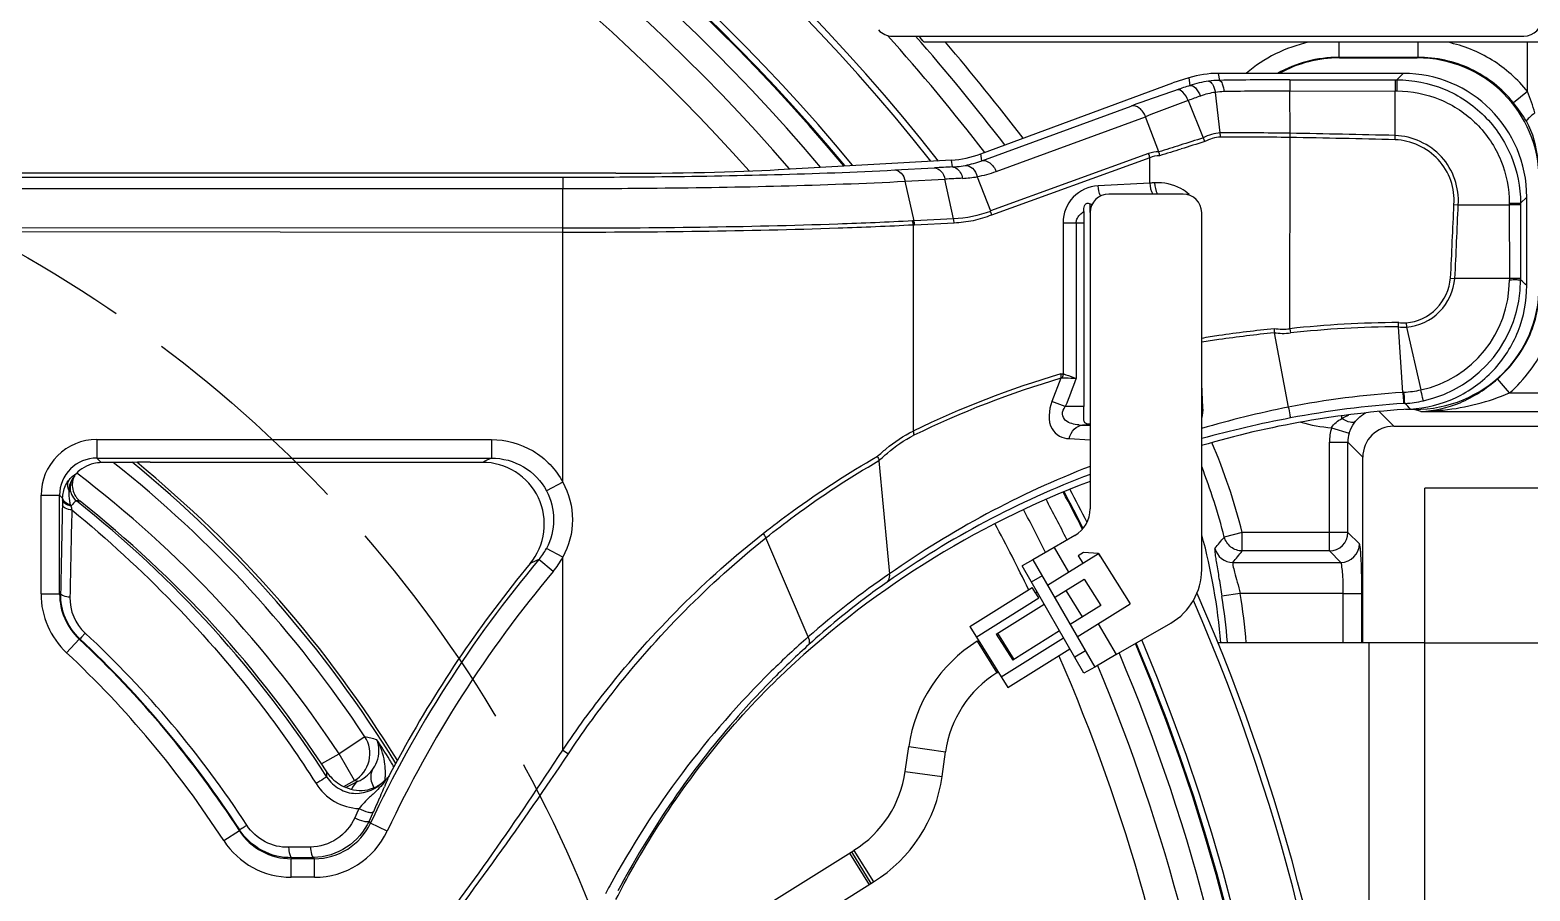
# Model space of a CAD drawing. Header units: millimetres. Extents: x 3615 to 23385, y 1892 to 17185.
# Drawn here: x 7489.5 to 7731.7, y 14794.2 to 14933.3 of the extents above; entities that cross this region are included whole.
import ezdxf

# ---------------------------------------------------------------- set-up
doc = ezdxf.new("R2010")
doc.units = ezdxf.units.MM
doc.header["$MEASUREMENT"] = 0
doc.linetypes.add('ACAD_ISO02W100', pattern=[15, 12, -3])
doc.layers.add('DASH_25', color=1, linetype='ACAD_ISO02W100')
doc.layers.add('Machinery', color=94, linetype='Continuous')

# ---------------------------------------------------------------- blocks, each defined once
blk = doc.blocks.new('KONE-MAC-NMX11_51013591-SIDE')
at = {"layer": 'DASH_25', "ltscale": 3}
blk.add_circle((0, 0), 210, dxfattribs=at)
at = {"layer": 'Machinery'}
for p, q in [((244.07, 218), (346, 218)), ((352, 217), (249.2, 217)), ((316.13, 217), (316.13, 214.56)), ((328.87, 217), (328.87, 214.56)), ((346.61, 209.03), (346.61, 217)), ((328.87, 214.56), (316.14, 214.56)), ((316.14, 214.56), (316.23, 214.47)), ((316.23, 214.47), (328.77, 214.47)), ((328.87, 214.56), (328.77, 214.47)), ((291.92, 211.25), (289.35, 210.45)), ((291.92, 211.25), (292.11, 210.03)), ((326.51, 211.98), (296.67, 211.98)), ((296.67, 211.98), (296.85, 210.85)), ((308.23, 210.95), (325.23, 210.95)), ((325.23, 210.95), (325.48, 210.95)), ((326.51, 211.98), (325.48, 210.95)), ((258.33, 198.97), (289.35, 210.45)), ((297, 202.36), (296.23, 208.92)), ((308.25, 209.13), (325.25, 209.14)), ((308.26, 202.31), (308.25, 209.13)), ((325.25, 209.14), (325.51, 209.14)), ((325.25, 201.95), (325.25, 209.14)), ((346.61, 209.03), (344.33, 207.22)), ((258.5, 197.86), (282.62, 206.71)), ((291.81, 207.59), (294.26, 201.55)), ((260.82, 196.13), (284.94, 204.98)), ((287.09, 199.32), (284.94, 204.98)), ((308.25, 170.75), (308.26, 201.63)), ((325.23, 201.27), (325.25, 201.95)), ((258.5, 197.86), (258.33, 198.97)), ((285.44, 199.02), (259.9, 189.8)), ((253.61, 197.99), (225.66, 196.43)), ((244.45, 196.38), (250.87, 196.72)), ((253.78, 196.87), (253.61, 197.99)), ((285.63, 198.36), (260.09, 189.1)), ((285.63, 194.27), (285.63, 198.36)), ((199.45, 195.84), (74.89, 195.84)), ((75.51, 195.21), (190.86, 195.22)), ((190.86, 195.22), (190.86, 193.38)), ((246.15, 194.56), (252.56, 194.89)), ((247.58, 188.16), (246.15, 194.56)), ((253.95, 188.48), (252.56, 194.89)), ((257.76, 195.3), (259.9, 189.8)), ((285.63, 194.27), (277.31, 193.83)), ((75.49, 193.36), (190.86, 193.38)), ((190.86, 186.3), (190.86, 193.38)), ((291, 192.5), (279, 192.5)), ((346.48, 192.01), (345.47, 191)), ((346.48, 177.7), (346.48, 192.01)), ((275, 189.68), (275, 190.15)), ((275, 189.68), (275, 158.16)), ((276, 189.5), (276, 190.93)), ((276, 189.5), (276, 141.67)), ((294, 131.85), (294, 189.5)), ((334.72, 190.8), (335.41, 190.75)), ((335.41, 190.75), (343.66, 190.75)), ((343.66, 190.97), (343.66, 190.75)), ((343.66, 190.75), (343.67, 178.88)), ((345.47, 191), (345.47, 190.78)), ((345.47, 190.78), (345.48, 178.9)), ((190.86, 186.96), (75.58, 187.05)), ((247.43, 187.48), (247.43, 154.2)), ((253.95, 188.48), (247.58, 188.16)), ((254.03, 187.81), (247.66, 187.49)), ((271.62, 187.84), (273.74, 187.84)), ((271.62, 187.84), (271.62, 163.46)), ((273.74, 187.84), (275, 187.84)), ((273.74, 187.84), (273.74, 162.74)), ((190.86, 186.3), (75.58, 186.4)), ((190.86, 145.96), (190.86, 186.3)), ((334.18, 178.91), (334.87, 178.88)), ((343.67, 178.88), (334.87, 178.88)), ((343.67, 178.88), (343.67, 178.59)), ((345.48, 178.9), (345.48, 178.64)), ((305.69, 170.1), (307.98, 158.09)), ((308.25, 170.75), (308.33, 170.06)), ((326.46, 160.47), (325.76, 171.04)), ((327.01, 171.71), (327.06, 171.01)), ((327.06, 171.01), (329.38, 160.86)), ((271.27, 162.75), (269.83, 158.98)), ((343.7, 160.39), (341.75, 162.63)), ((294.21, 158.04), (294, 161.81)), ((326.65, 160.48), (326.46, 160.47)), ((343.7, 160.39), (355.18, 160.39)), ((271.99, 158.16), (269.83, 158.98)), ((275, 158.16), (271.99, 158.16)), ((275, 155.92), (275, 158.16)), ((326.81, 158.68), (326.63, 158.67)), ((328.35, 157.7), (326.91, 157.7)), ((329.38, 157.39), (328.35, 157.7)), ((329.38, 157.39), (356.21, 157.39)), ((276, 155.16), (274.76, 155.16)), ((274.76, 155.16), (274.95, 155.15)), ((274.95, 155.15), (276, 155.09)), ((316.63, 156.25), (316.63, 156.67)), ((322.64, 157.35), (324.99, 155)), ((324.99, 155), (357, 155)), ((115.64, 152.85), (115.64, 149.85)), ((115.64, 152.85), (179.36, 152.85)), ((179.36, 152.85), (179.36, 149.85)), ((272.61, 152.99), (276, 152.79)), ((314.97, 154.75), (317.83, 153.87)), ((314.61, 152.4), (317.61, 152.4)), ((314.61, 134.85), (314.61, 152.4)), ((317.61, 137.85), (317.61, 152.4)), ((317.61, 152.4), (320, 150.01)), ((115.64, 149.85), (179.36, 149.85)), ((115.64, 149.85), (116.37, 149.12)), ((177.89, 149.16), (124.25, 149.16)), ((241.9, 149.43), (243.3, 134.57)), ((320, 120), (320, 150.01)), ((112.27, 147.3), (112.31, 147.32)), ((190.86, 145.96), (188.23, 144.56)), ((106.65, 127.91), (106.65, 143.86)), ((106.65, 143.86), (109.65, 143.86)), ((109.65, 127.91), (109.65, 143.86)), ((109.65, 143.86), (110.14, 143.37)), ((112.35, 142.96), (112.41, 142.95)), ((431, 145), (330, 145)), ((330, -145), (330, 145)), ((111.48, 142.11), (111.42, 142.31)), ((230.49, 120.97), (223.65, 136.96)), ((273.5, 137.34), (270.2, 135.43)), ((300.56, 137.85), (297.65, 137.1)), ((317.61, 137.85), (300.56, 137.85)), ((300.56, 134.85), (300.56, 137.85)), ((319.46, 135.99), (317.61, 137.85)), ((189.31, 131.52), (187.01, 133.45)), ((190.86, 133.83), (188.22, 135.23)), ((190.86, 102.7), (190.86, 133.83)), ((243.3, 134.57), (243.62, 131.17)), ((266.73, 133.43), (265, 132.43)), ((270.2, 135.43), (266.73, 133.43)), ((266.73, 133.43), (276.73, 116.11)), ((269.11, 129.31), (277.35, 134.46)), ((270.2, 135.43), (272.5, 131.43)), ((274.91, 134.59), (274.07, 134.06)), ((274.07, 134.06), (274.81, 132.87)), ((277.35, 134.46), (274.91, 134.59)), ((277.35, 134.46), (282.44, 126.32)), ((277.67, 133.96), (277.36, 134.46)), ((314.61, 134.85), (300.56, 134.85)), ((316.47, 132.99), (314.61, 134.85)), ((275, 115.11), (265, 132.43)), ((268.23, 130.83), (266.5, 129.83)), ((299.04, 132.99), (316.47, 132.99)), ((256.55, 122.65), (266.64, 128.95)), ((266.64, 128.95), (266.65, 128.95)), ((267.7, 127.26), (266.64, 128.95)), ((267.18, 128.1), (266.65, 128.95)), ((270.26, 127.32), (275.05, 130.31)), ((272.08, 128.46), (274.73, 124.22)), ((275.05, 130.31), (277.7, 126.07)), ((279.9, 130.39), (279.74, 130.65)), ((106.65, 127.91), (109.65, 127.91)), ((109.65, 127.91), (109.81, 127.98)), ((257.61, 120.95), (267.7, 127.26)), ((260.84, 121.44), (268.56, 126.26)), ((267.17, 128.1), (267.41, 128.25)), ((277.7, 126.07), (272.76, 122.99)), ((273.91, 120.99), (282.44, 126.32)), ((282.02, 127), (281.97, 127.09)), ((282.44, 126.32), (282.44, 126.32)), ((300.23, 128), (297.27, 127.53)), ((316.86, 128), (300.23, 128)), ((316.86, 128), (319.86, 128)), ((316.86, 120), (316.86, 128)), ((319.86, 120), (319.86, 128)), ((256.55, 122.65), (262.7, 112.81)), ((260.84, 121.44), (263.49, 117.2)), ((263.73, 117.34), (261.08, 121.58)), ((271.06, 121.93), (263.49, 117.2)), ((277.31, 123.11), (280.2, 118.11)), ((280.2, 118.11), (289, 123.19)), ((110.77, 118.42), (112.81, 120.61)), ((112.81, 120.61), (112.92, 120.66)), ((257.77, 120.28), (257.96, 120.4)), ((257.77, 120.28), (260.95, 115.19)), ((261.64, 114.5), (271.71, 120.8)), ((262.7, 112.81), (272.71, 119.07)), ((275.23, 118.71), (273.5, 117.71)), ((330, 120), (296.65, 120)), ((321, 120), (321, -120)), ((330, 120), (446, 120)), ((280.2, 118.11), (276.73, 116.11)), ((260.95, 115.19), (261.14, 115.31)), ((276.73, 116.11), (275, 115.11)), ((158.91, 104.86), (154.75, 102.11)), ((152, 100.52), (154.75, 102.11)), ((157.24, 97.78), (154.75, 102.11)), ((190.86, 102.7), (191.78, 102.1)), ((246.16, 99.26), (246.72, 103.27)), ((246.72, 103.27), (252.66, 102.43)), ((252.1, 98.43), (252.66, 102.43)), ((152.79, 98.34), (152.77, 99.19)), ((155.53, 96.8), (157.24, 97.78)), ((155.81, 96.63), (157.82, 97.65)), ((157.24, 97.78), (157.82, 97.65)), ((246.16, 99.26), (252.1, 98.43)), ((136.14, 88.08), (138.66, 89.71)), ((138.66, 89.71), (138.71, 89.81)), ((159.83, 90.89), (159.6, 91.24)), ((162.54, 89.62), (159.83, 90.89)), ((150.15, 87.04), (146.62, 86.99)), ((147.04, 85.15), (147.13, 85.31)), ((150.79, 85.15), (147.04, 85.15)), ((147.04, 82.15), (147.04, 85.15)), ((150.66, 85.36), (147.13, 85.31)), ((150.79, 82.15), (150.79, 85.15)), ((210.24, 69.24), (237.87, 86.5)), ((237.13, 86.04), (240.31, 80.95)), ((237.45, 86.24), (240.62, 81.15)), ((237.87, 86.5), (241.05, 81.41)), ((150.79, 82.15), (147.04, 82.15)), ((222.78, 70), (241.05, 81.41))]:
    blk.add_line(p, q, dxfattribs=at)
blk.add_lwpolyline([(112.04, 146.91), (112.03, 146.89), (112.02, 146.88), (112.01, 146.86), (112.01, 146.85), (112, 146.83), (111.99, 146.82)], dxfattribs=at)
for centre, radius, start, end in [((0, 0), 320, 38.1821, 141.8179), ((0, 0), 319, 38.3241, 141.6759), ((0, 0), 308.79, 39.6789, 140.3211), ((0, 0), 307.79, 39.8145, 140.1855), ((0, 0), 307.62, 39.8377, 140.1623), ((0, 0), 304.63, 40.258, 139.742), ((0, 0), 300.64, 40.8303, 139.1697), ((0, 0), 295.51, 41.6072, 138.3928), ((346, 221), 3, 270, 0), ((244.07, 221), 3, 222.0437, 270), ((0, 0), 326.74, 37.5696, 41.8803), ((0, 0), 330.04, 37.3914, 41.3438), ((0, 0), 330.44, 41.0485, 41.2791), ((0, 0), 333.04, 37.2331, 40.6604), ((297.12, 195.09), 15.76, 97.3908, 108.5652), ((297.08, 195.39), 15.46, 90.8561, 97.364), ((308.22, -443.48), 654.43, 89.9987, 90.99556), ((413.9, -153.46), 383.35, 108.8477, 110.0257), ((638.47, -807.41), 1074.78, 108.80012, 108.91571), ((373.7, -11.47), 233.87, 109.98, 110.4945), ((297.86, 197.1), 11.93, 97.8634, 109.957), ((297.81, 197.76), 11.27, 91.0815, 98.0876), ((308.29, -361.61), 570.74, 90.0037, 91.073), ((308.79, 193.99), 40.7, 16.5718, 21.692), ((406.96, -106.11), 334.17, 110.1563, 111.418), ((548.28, -623.67), 863.43, 107.10905, 107.36966), ((300.39, -258.45), 460.82, 89.0215, 90.4216), ((300.33, -256.69), 458.38, 89.0099, 90.4128), ((-1.3, 202.66), 309.56, 359.8089, 359.9304), ((273.6, -1856.28), 2058.88, 88.56251, 89.03541), ((273.36, -1854.19), 2056.11, 88.55476, 89.02756), ((463.4, -352.21), 579, 107.37362, 107.72774), ((458.45, -333.63), 559.16, 107.4603, 107.8336), ((537.69, -585.79), 823.48, 107.17792, 107.45502), ((295.78, -659.78), 857.68, 92.80643, 93.00138), ((252.89, 212.67), 15.83, 273.2462, 275.996), ((252.86, 212.91), 16.07, 275.984, 280.6887), ((252.86, 212.89), 16.05, 280.7401, 290.5801), ((254.44, 213.54), 18.53, 280.3201, 290.1488), ((274.86, -228.28), 423.76, 92.6308, 93.0177), ((254.58, 213.15), 18.14, 272.6461, 280.0839), ((277.62, 187.84), 6, 92.9998, 180.0002), ((297.53, -56.45), 251, 92.5408, 92.7178), ((279, 189.5), 3, 90, 180), ((291, 189.5), 3, 0, 90), ((287.82, 188.07), 5.99, 45.0294, 46.3375), ((-1344.48, 261.14), 1680.67, 357.19644, 357.60158), ((-1347.93, 261.04), 1684.81, 357.20473, 357.60874), ((247.94, 176.57), 11.6, 91.8102, 92.9442), ((325.51, 178.6), 18.16, 282.3046, 359.9671), ((325.5, 178.61), 19.97, 282.4513, 0.0801), ((5.01, -184.49), 497.78, 46.6869, 46.8451), ((307.17, 180.54), 10.55, 261.9329, 276.2946), ((307.17, 179.86), 9.18, 260.8484, 276.7583), ((326.31, 7.29), 164.45, 90.1785, 96.3043), ((326.33, 7.31), 163.74, 90.198, 96.3109), ((326.58, 179), 8, 264.1551, 273.4214), ((313.97, 17.97), 151.61, 106.368, 116.0313), ((313.92, 17.64), 151.24, 106.3765, 116.039), ((336.7, 7.89), 152.92, 93.8383, 100.8259), ((325.51, 178.64), 18.19, 273.6092, 282.2865), ((336.5, 8), 150.02, 93.3703, 106.4591), ((342.35, -10.45), 172.01, 101.529, 106.3269), ((295.47, 151.16), 6.99, 100.4226, 102.1841), ((336.68, 7.89), 151.12, 93.8131, 100.8033), ((325.51, 178.64), 20, 273.751, 282.4318), ((29.64, -121.45), 408.4, 43.1314, 43.309), ((274.99, 163.32), 8.16, 264.2755, 268.3445), ((344.02, -30.69), 190.39, 100.7967, 105.2317), ((316.62, 178.3), 23.6, 253.7677, 265.9744), ((324.99, 150.01), 4.99, 89.9675, 180.0325), ((115.64, 143.86), 8.98, 89.9698, 180.0302), ((322.65, 152.39), 8.04, 162.9326, 179.9651), ((322.63, 152.41), 5.03, 163.015, 180.049), ((200.79, 112.28), 102.99, 14.3736, 22.8989), ((115.63, 143.87), 5.98, 89.8567, 180.1292), ((124.18, -534.94), 684.11, 89.99444, 90.65401), ((0, 0), 190.39, 33.4185, 51.5777), ((0, 0), 192.29, 31.528, 50.8761), ((0, 0), 192.76, 31.5757, 50.7012), ((371.15, -261.51), 453.87, 114.9958, 115.201), ((330.55, 7.84), 150.88, 111.1968, 125.1785), ((200.84, 112.3), 99.94, 14.3708, 21.2286), ((114.39, 144.92), 3.06, 150.5139, 158.647), ((114.63, 144.63), 3.45, 139.9682, 150.9371), ((114.66, 145.51), 2.98, 168.3741, 177.6172), ((114.78, 145.51), 3.09, 177.6041, 182.0508), ((114.55, 144.82), 3.25, 142.0596, 150.4998), ((114.55, 145.54), 2.86, 158.4523, 168.3628), ((114.46, 145.57), 2.77, 153.098, 158.4127), ((114.73, 144.55), 3.58, 138.8795, 140.0083), ((0, 0), 185.4, 33.4185, 52.6675), ((328.84, 8.16), 148.77, 110.8081, 125.1271), ((198.47, 140.17), 88.39, 178.0868, 178.6362), ((189.45, 140.44), 79.37, 177.8869, 178.0678), ((116.71, 144.52), 5.52, 178.7278, 179.6921), ((113.92, 145.01), 2.57, 192.8737, 195.0541), ((115.03, 145.51), 3.34, 209.7223, 215.2478), ((-1.1, -0.52), 182.91, 32.7154, 51.6628), ((111.18, 129.33), 13.68, 82.546, 84.829), ((0, 0), 182.14, 32.996, 51.6743), ((0, 0), 304.63, 26.6679, 28.0402), ((0, 0), 307.62, 26.7258, 27.9895), ((0, 0), 307.79, 26.7381, 27.9867), ((0, 0), 308.79, 26.8455, 27.968), ((2397.54, 88.72), 2288.06, 178.65887, 179.01696), ((1972.61, 93.58), 1861.6, 178.52575, 178.95973), ((231.97, 170.1), 123.7, 193.0747, 193.3789), ((0, 0), 300.64, 26.6262, 28.0872), ((271, 141.67), 5, 300, 0), ((0, 0), 295.51, 25.8087, 28.1176), ((197.38, 111.42), 100.1, 4.9389, 15.0696), ((14.13, 373.59), 369.21, 319.8007, 320.1687), ((314.6, 137.86), 3.01, 270.1893, 359.8107), ((316.46, 136), 3, 270.1715, 359.8285), ((336.5, 8), 195.15, 139.9973, 154.8638), ((365.79, -269.79), 441.1, 113.9107, 114.1136), ((179.24, 139.99), 10.16, 319.9108, 332.0592), ((179.25, 139.96), 13.13, 320.0014, 332.1872), ((299.05, 136), 3, 193.7095, 269.8643), ((20.28, 362.05), 360.79, 320.5908, 320.9713), ((336.5, 8), 192.15, 139.9977, 154.8639), ((336.5, 8), 195.84, 140.4081, 151.1781), ((319.89, 19.41), 135.3, 124.3093, 131.3562), ((284, 131.85), 10, 300, 0), ((119.63, 127.9), 12.98, 179.9972, 226.9163), ((119.63, 127.9), 9.98, 179.9746, 226.9386), ((119.02, 127.23), 7.71, 178.8832, 227.168), ((0, 0), 319, 305.0365, 23.4283), ((0, 0), 320, 304.918, 23.5773), ((198.63, 111.73), 99.89, 4.817, 9.0978), ((198.62, 111.73), 102.9, 4.6099, 9.0981), ((0.84, 0.06), 165.9, 33.0583, 47.093), ((0, 0), 165.15, 32.902, 46.9135), ((-0.54, -0.42), 165.93, 32.94, 46.8609), ((0, 0), 307.79, 306.4558, 22.9414), ((0, 0), 307.62, 306.4781, 22.9375), ((0, 0), 308.79, 306.3242, 22.9657), ((324.95, 13.42), 143.14, 131.2934, 134.5528), ((323.61, 16.75), 138.77, 132.0931, 135.3043), ((270.49, 99.92), 24, 122.0012, 171.9988), ((0, 0), 162.15, 32.9024, 46.9135), ((0, 0), 295.51, 351.8181, 23.5242), ((0, 0), 300.64, 350.0785, 22.7599), ((0, 0), 304.63, 347.9368, 22.8547), ((328.11, 10.34), 147.55, 134.5888, 151.4991), ((270.49, 99.92), 18, 122.0012, 171.9988), ((154.72, 102.11), 5.01, 300.2045, 33.2141), ((29.84, -410.88), 531.64, 75.7332, 75.9498), ((8.05, 4.65), 182.47, 31.9296, 33.1267), ((528.05, -97.37), 414.46, 151.1816, 151.7879), ((151.9, 99.15), 10.34, 1.0743, 9.1538), ((152.29, 99.17), 9.96, 357.1133, 1.0492), ((8.01, 4.62), 182.52, 31.737, 31.9297), ((8.02, 4.63), 182.5, 31.51, 31.737), ((158.25, 101.69), 5.51, 295.1713, 301.0219), ((158.25, 101.7), 5.52, 301.0037, 312.8876), ((192.28, 65.04), 44.5, 132.1279, 132.8715), ((152.73, 99.14), 9.52, 351.852, 355.1626), ((154.15, 103.55), 9.95, 323.6078, 326.3679), ((152.51, 99.16), 9.74, 355.1583, 357.1071), ((228.33, 101.77), 18, 302.0012, 351.9988), ((228.33, 101.77), 24, 302.0012, 351.9988), ((0, 0), 120.79, 24.4529, 51.4266), ((0, 0), 121.21, 24.3617, 51.4266), ((65.03, 137.93), 105.42, 336.2462, 337.0077), ((340.71, 8.16), 201.57, 155.0318, 155.5013), ((343.84, 7.79), 202.26, 155.167, 155.6322), ((147.04, 95.12), 9.98, 212.8754, 270.034), ((150.8, 95.12), 9.97, 269.9651, 334.9106), ((150.79, 95.13), 12.98, 269.9969, 334.867), ((147.04, 95.13), 12.98, 212.9013, 270.0012), ((330.51, 8.81), 150.39, 151.4226, 151.975)]:
    blk.add_arc(centre, radius, start, end, dxfattribs=at)
for centre, major_axis, ratio, start_param, end_param in [((316.84, 194.16), (14.58, -14.58), 0.970288, 2.371274, 2.87089), ((328.16, 194.16), (14.58, 14.58), 0.970288, -0.770319, 0.770319), ((296.68, 195.96), (-2.41, 15.84), 0.998598, -0.150864, 0.150864), ((326.45, 191.95), (14.18, 14.18), 0.997265, -0.784029, 0.784029), ((253.61, 214.01), (10.36, 12.71), 0.945683, 3.853145, 4.154873), ((199.45, 197.73), (36, 0), 0.052408, -1.570796, -0.755104), ((328.16, 177.73), (19.49, -5.79), 0.983499, -1.277317, 0.284391), ((328.27, 8), (147.85, 0), 0.998448, 1.932115, 2.337784)]:
    blk.add_ellipse(centre, major_axis=major_axis, ratio=ratio, start_param=start_param, end_param=end_param, dxfattribs=at)
for points in [[(311.26, 217), (307.6, 216.21), (304.04, 214.44), (301.21, 211.99)], [(316.14, 214.56), (312.72, 214.58), (309.18, 213.67), (306.22, 211.98)], [(346.41, 204.24), (345.79, 205.28), (345.09, 206.27), (344.33, 207.22)], [(348.35, 197.9), (348.03, 200.09), (347.55, 202.35), (346.41, 204.24)], [(297, 202.36), (296.05, 202.35), (295.09, 202.02), (294.26, 201.55)], [(294.48, 200.96), (294.42, 201.15), (294.35, 201.35), (294.26, 201.53)], [(297.03, 201.68), (296.15, 201.67), (295.26, 201.38), (294.48, 200.96)], [(297.03, 201.68), (297.03, 201.9), (297.03, 202.12), (296.98, 202.34)], [(285.63, 198.36), (285.59, 198.58), (285.54, 198.81), (285.42, 198.99)], [(287.09, 199.32), (286.53, 199.31), (285.97, 199.21), (285.44, 199.02)], [(287.21, 198.67), (286.67, 198.66), (286.13, 198.56), (285.63, 198.36)], [(287.21, 198.67), (287.19, 198.87), (287.19, 199.12), (287.04, 199.27)], [(277.69, 192.2), (277.45, 192.7), (277.32, 193.27), (277.31, 193.83)], [(285.63, 194.27), (285.64, 193.66), (285.79, 193.03), (286.09, 192.49)], [(286.4, 194.31), (286.42, 193.68), (286.57, 193.04), (286.86, 192.5)], [(259.92, 189.7), (258.01, 189.01), (255.98, 188.58), (253.95, 188.48)], [(260.08, 189.14), (260.05, 189.33), (260.01, 189.52), (259.91, 189.68)], [(275, 190.15), (275, 190.31), (275.02, 190.46), (275.07, 190.61)], [(276, 190.93), (276.1, 190.89), (276.21, 190.86), (276.31, 190.83)], [(247.43, 187.48), (247.43, 187.69), (247.42, 187.93), (247.32, 188.12)], [(247.66, 187.49), (247.65, 187.71), (247.65, 187.94), (247.55, 188.13)], [(254.03, 187.81), (254.03, 188.03), (254.02, 188.26), (253.93, 188.46)], [(305.71, 170.8), (305.71, 170.59), (305.64, 170.34), (305.77, 170.17)], [(325.76, 171.05), (325.75, 171.27), (325.81, 171.5), (325.78, 171.72)], [(325.8, 171.74), (326.2, 171.7), (326.61, 171.69), (327.01, 171.71)], [(271.24, 163.44), (271.36, 163.47), (271.5, 163.49), (271.62, 163.46)], [(271.24, 163.44), (271.28, 163.22), (271.31, 162.98), (271.24, 162.78)], [(271.62, 163.46), (271.6, 163.25), (271.58, 163.04), (271.48, 162.85)], [(273.74, 162.74), (273.16, 161.21), (272.57, 159.69), (271.99, 158.16)], [(294, 156.27), (294.17, 156.84), (294.24, 157.45), (294.21, 158.04)], [(314.97, 154.75), (315.32, 155.41), (315.97, 155.89), (316.63, 156.25)], [(316.63, 156.25), (316.99, 156.47), (317.38, 156.65), (317.77, 156.81)], [(247.43, 154.2), (247.48, 153.99), (247.54, 153.77), (247.49, 153.56)], [(241.67, 150.14), (241.77, 149.91), (241.88, 149.67), (241.9, 149.43)], [(111.19, 144.55), (110.91, 145.11), (110.91, 145.88), (111.22, 146.41)], [(111.19, 144.65), (111.2, 145.22), (111.34, 145.81), (111.62, 146.31)], [(112.04, 146.91), (112.1, 147.05), (112.19, 147.21), (112.33, 147.29)], [(111.19, 144.55), (111.29, 144.5), (111.38, 144.43), (111.44, 144.34)], [(112.3, 143.58), (112.49, 143.32), (112.71, 143.09), (112.95, 142.89)], [(223.23, 137.68), (223.39, 137.45), (223.53, 137.21), (223.65, 136.96)], [(162.11, 100.8), (161.91, 102.04), (161.48, 103.27), (160.86, 104.37)], [(168.27, 69.29), (176.44, 79.98), (184.32, 90.9), (191.78, 102.1)], [(157.82, 97.65), (158.7, 98.04), (159.51, 98.67), (160.09, 99.44)], [(157.81, 97.65), (157.35, 97.34), (156.98, 96.87), (156.76, 96.35)], [(162.16, 97.65), (161.6, 96.9), (160.93, 96.23), (160.25, 95.59)], [(162.83, 98.56), (162.73, 98.37), (162.61, 98.17), (162.41, 98.09)]]:
    blk.add_open_spline(points, degree=3, dxfattribs=at)
for points, knots in [([(346.61, 209.03), (345.02, 211.04), (341.1, 214.52), (336.24, 216.46), (333.74, 217)], [0, 0, 0, 0, 0.499972, 1, 1, 1, 1]), ([(344.33, 207.22), (342.51, 209.51), (337.74, 213.31), (331.8, 214.58), (328.87, 214.56)], [0, 0, 0, 0, 0.499917, 1, 1, 1, 1]), ([(295.1, 210.72), (295.37, 210.72), (295.93, 210.04), (296.12, 209.37), (296.22, 208.92)], [0, 0, 0, 0, 0.369162, 1, 1, 1, 1]), ([(296.85, 210.85), (297.08, 210.81), (297.45, 210.07), (297.55, 209.46), (297.6, 209.03)], [0, 0, 0, 0, 0.35258, 1, 1, 1, 1]), ([(308.23, 210.95), (308.24, 210.89), (308.23, 210.29), (308.24, 209.68), (308.24, 209.13)], [0, 0, 0, 0, 0.087947, 1, 1, 1, 1]), ([(325.23, 210.95), (325.26, 210.77), (325.22, 210.16), (325.25, 209.56), (325.25, 209.14)], [0, 0, 0, 0, 0.298856, 1, 1, 1, 1]), ([(325.48, 210.95), (328.08, 210.95), (333.33, 209.92), (339.97, 205.48), (344.42, 198.85), (345.47, 193.59), (345.47, 191)], [0, 0, 0, 0, 0.250021, 0.500017, 0.750005, 1, 1, 1, 1]), ([(325.48, 210.95), (325.52, 210.78), (325.47, 210.16), (325.51, 209.56), (325.51, 209.14)], [0, 0, 0, 0, 0.298905, 1, 1, 1, 1]), ([(291.82, 207.59), (291.61, 208.08), (291.24, 208.82), (290.38, 209.4), (290.05, 209.33)], [0, 0, 0, 0, 0.610693, 1, 1, 1, 1]), ([(292.11, 210.03), (292.42, 210.1), (293.23, 209.51), (293.59, 208.79), (293.79, 208.32)], [0, 0, 0, 0, 0.383398, 1, 1, 1, 1]), ([(325.51, 209.14), (327.87, 209.14), (332.65, 208.19), (338.68, 204.15), (342.72, 198.11), (343.66, 193.33), (343.66, 190.97)], [0, 0, 0, 0, 0.250009, 0.5, 0.749991, 1, 1, 1, 1]), ([(284.94, 204.98), (284.73, 205.51), (284.16, 206.42), (283.06, 206.82), (282.62, 206.71)], [0, 0, 0, 0, 0.561831, 1, 1, 1, 1]), ([(347.8, 205.6), (347.47, 205.36), (346.97, 204.96), (346.49, 204.47), (346.41, 204.24)], [0, 0, 0, 0, 0.62428, 1, 1, 1, 1]), ([(334.72, 190.81), (334.93, 193.36), (333.03, 198.85), (327.78, 201.15), (325.22, 201.27)], [0, 0, 0, 0, 0.499263, 1, 1, 1, 1]), ([(335.41, 190.75), (335.63, 193.47), (333.61, 199.36), (327.99, 201.83), (325.25, 201.95)], [0, 0, 0, 0, 0.49932, 1, 1, 1, 1]), ([(190.86, 195.22), (195.79, 195.22), (213.66, 195.32), (231.53, 195.7), (244.45, 196.38)], [0, 0, 0, 0, 0.275978, 1, 1, 1, 1]), ([(244.46, 196.38), (244.85, 196.36), (245.69, 195.87), (246.04, 195.03), (246.15, 194.56)], [0, 0, 0, 0, 0.448703, 1, 1, 1, 1]), ([(250.87, 196.72), (251.26, 196.7), (252.1, 196.2), (252.45, 195.36), (252.56, 194.89)], [0, 0, 0, 0, 0.448703, 1, 1, 1, 1]), ([(253.78, 196.87), (253.97, 196.86), (254.81, 196.59), (255.27, 195.69), (255.41, 195.03)], [0, 0, 0, 0, 0.215838, 1, 1, 1, 1]), ([(255.85, 197.12), (256.26, 197.15), (257.19, 196.67), (257.62, 195.8), (257.76, 195.3)], [0, 0, 0, 0, 0.439914, 1, 1, 1, 1]), ([(258.5, 197.86), (258.93, 197.97), (260.05, 197.58), (260.61, 196.67), (260.82, 196.13)], [0, 0, 0, 0, 0.439319, 1, 1, 1, 1]), ([(190.86, 193.38), (195.95, 193.38), (214.38, 193.48), (232.82, 193.88), (246.15, 194.56)], [0, 0, 0, 0, 0.275966, 1, 1, 1, 1]), ([(291.96, 192.41), (291.57, 192.79), (289.94, 193.97), (287.85, 194.37), (286.4, 194.31)], [0, 0, 0, 0, 0.274697, 1, 1, 1, 1]), ([(260.09, 189.1), (259.11, 188.74), (257.13, 188.09), (255.06, 187.86), (254.03, 187.81)], [0, 0, 0, 0, 0.504224, 1, 1, 1, 1]), ([(273.74, 187.84), (273.74, 188.04), (273.9, 188.81), (274.53, 189.37), (275, 189.68)], [0, 0, 0, 0, 0.261665, 1, 1, 1, 1]), ([(275.07, 190.61), (275.13, 190.76), (275.39, 191.1), (275.81, 191), (276, 190.93)], [0, 0, 0, 0, 0.448271, 1, 1, 1, 1]), ([(345.47, 191), (345.29, 190.96), (344.68, 191.01), (344.08, 190.97), (343.66, 190.97)], [0, 0, 0, 0, 0.298819, 1, 1, 1, 1]), ([(345.47, 190.78), (345.29, 190.74), (344.68, 190.79), (344.08, 190.75), (343.66, 190.75)], [0, 0, 0, 0, 0.298863, 1, 1, 1, 1]), ([(247.35, 188.15), (243.32, 187.94), (224.5, 187.18), (205.66, 186.95), (190.86, 186.96)], [0, 0, 0, 0, 0.214383, 1, 1, 1, 1]), ([(247.43, 187.48), (243.39, 187.27), (224.55, 186.51), (205.68, 186.29), (190.86, 186.3)], [0, 0, 0, 0, 0.214355, 1, 1, 1, 1]), ([(247.66, 187.49), (247.62, 187.49), (247.54, 187.48), (247.47, 187.48), (247.43, 187.48)], [0, 0, 0, 0, 0.499927, 1, 1, 1, 1]), ([(327.01, 171.71), (328.81, 171.82), (332.43, 173.54), (333.99, 177.14), (334.18, 178.94)], [0, 0, 0, 0, 0.498928, 1, 1, 1, 1]), ([(327.06, 171.01), (329.02, 171.13), (332.96, 173), (334.68, 176.92), (334.87, 178.88)], [0, 0, 0, 0, 0.499018, 1, 1, 1, 1]), ([(327.68, 157.76), (330.18, 157.91), (335.17, 159.16), (341.39, 163.67), (345.52, 170.14), (346.48, 175.2), (346.48, 177.7)], [0, 0, 0, 0, 0.250001, 0.5, 0.749999, 1, 1, 1, 1]), ([(341.75, 162.63), (343.86, 164.45), (347.35, 169.07), (348.57, 174.72), (348.56, 177.52)], [0, 0, 0, 0, 0.500015, 1, 1, 1, 1]), ([(345.48, 178.9), (345.31, 178.85), (344.69, 178.91), (344.09, 178.86), (343.67, 178.86)], [0, 0, 0, 0, 0.298917, 1, 1, 1, 1]), ([(345.48, 178.64), (345.31, 178.58), (344.68, 178.66), (344.09, 178.6), (343.67, 178.59)], [0, 0, 0, 0, 0.299033, 1, 1, 1, 1]), ([(343.7, 160.39), (346.12, 162.5), (350.12, 167.8), (351.52, 174.31), (351.52, 177.52)], [0, 0, 0, 0, 0.500023, 1, 1, 1, 1]), ([(294, 169.24), (294.93, 169.4), (298.82, 170.01), (302.73, 170.49), (305.71, 170.8)], [0, 0, 0, 0, 0.239199, 1, 1, 1, 1]), ([(294, 168.6), (294.93, 168.76), (298.81, 169.36), (302.71, 169.83), (305.69, 170.13)], [0, 0, 0, 0, 0.239269, 1, 1, 1, 1]), ([(271.27, 162.75), (271.31, 162.77), (271.38, 162.81), (271.47, 162.83), (271.5, 162.83)], [0, 0, 0, 0, 0.519935, 1, 1, 1, 1]), ([(271.5, 162.83), (271.67, 162.82), (272.41, 162.8), (273.16, 162.76), (273.74, 162.74)], [0, 0, 0, 0, 0.216593, 1, 1, 1, 1]), ([(271.62, 163.46), (271.77, 163.41), (272.48, 163.17), (273.19, 162.93), (273.74, 162.74)], [0, 0, 0, 0, 0.216572, 1, 1, 1, 1]), ([(329.38, 157.39), (331.54, 157.46), (336.08, 158.51), (339.95, 161.07), (341.75, 162.63)], [0, 0, 0, 0, 0.475597, 1, 1, 1, 1]), ([(326.46, 160.47), (326.49, 160.05), (326.59, 159.47), (326.55, 158.83), (326.63, 158.67)], [0, 0, 0, 0, 0.701015, 1, 1, 1, 1]), ([(326.81, 158.68), (326.74, 158.85), (326.78, 159.48), (326.68, 160.06), (326.65, 160.48)], [0, 0, 0, 0, 0.298911, 1, 1, 1, 1]), ([(329.81, 159.11), (329.72, 159.27), (329.65, 159.89), (329.47, 160.45), (329.38, 160.86)], [0, 0, 0, 0, 0.301504, 1, 1, 1, 1]), ([(329.38, 157.39), (330.59, 157.41), (335.47, 157.7), (340.32, 158.92), (343.7, 160.39)], [0, 0, 0, 0, 0.247182, 1, 1, 1, 1]), ([(269.83, 158.98), (269.31, 157.61), (269.03, 155.19), (270.96, 153.29), (272.07, 153.02), (272.61, 152.99)], [0, 0, 0, 0, 0.571616, 0.79032, 1, 1, 1, 1]), ([(274.18, 155.2), (273.79, 155.24), (273.04, 155.38), (271.97, 155.82), (271.29, 156.99), (271.73, 157.81), (271.99, 158.16)], [0, 0, 0, 0, 0.245373, 0.482905, 0.721867, 1, 1, 1, 1]), ([(307.98, 158.09), (308.06, 157.68), (308.23, 157.11), (308.26, 156.48), (308.35, 156.33)], [0, 0, 0, 0, 0.701098, 1, 1, 1, 1]), ([(272.61, 152.99), (272.74, 153.56), (273.22, 154.58), (274.26, 155.14), (274.76, 155.16)], [0, 0, 0, 0, 0.54199, 1, 1, 1, 1]), ([(276, 155.33), (275.75, 155.33), (275.27, 155.31), (275, 155.75), (275, 155.92)], [0, 0, 0, 0, 0.595907, 1, 1, 1, 1]), ([(316.63, 156.25), (317.03, 156), (317.71, 155.64), (318.61, 155.61), (318.85, 155.8)], [0, 0, 0, 0, 0.613871, 1, 1, 1, 1]), ([(317.83, 153.87), (317.88, 154.06), (318.13, 154.75), (318.51, 155.38), (318.85, 155.8)], [0, 0, 0, 0, 0.272088, 1, 1, 1, 1]), ([(318.85, 155.8), (318.97, 155.95), (319.44, 156.48), (320.02, 156.91), (320.47, 157.15)], [0, 0, 0, 0, 0.275114, 1, 1, 1, 1]), ([(179.36, 152.85), (181.68, 152.85), (186.41, 151.57), (189.78, 148.01), (190.86, 145.96)], [0, 0, 0, 0, 0.500061, 1, 1, 1, 1]), ([(241.67, 150.14), (242.12, 150.56), (243.9, 152.1), (245.86, 153.46), (247.43, 154.2)], [0, 0, 0, 0, 0.263213, 1, 1, 1, 1]), ([(241.9, 149.43), (242.34, 149.85), (244.06, 151.41), (245.98, 152.78), (247.52, 153.53)], [0, 0, 0, 0, 0.263403, 1, 1, 1, 1]), ([(223.23, 137.68), (224.76, 138.89), (230.68, 143.37), (236.91, 147.43), (241.67, 150.14)], [0, 0, 0, 0, 0.262925, 1, 1, 1, 1]), ([(116.37, 149.12), (115.97, 149.11), (114.47, 148.94), (113.05, 148.12), (112.31, 147.32)], [0, 0, 0, 0, 0.269252, 1, 1, 1, 1]), ([(185.59, 132.81), (186.77, 134.24), (188.36, 137.86), (187.44, 143.67), (183.55, 148.08), (179.75, 149.16), (177.89, 149.16)], [0, 0, 0, 0, 0.250048, 0.5, 0.749952, 1, 1, 1, 1]), ([(179.36, 149.85), (181.15, 149.85), (184.79, 148.88), (187.4, 146.14), (188.23, 144.56)], [0, 0, 0, 0, 0.500022, 1, 1, 1, 1]), ([(223.65, 136.96), (225.17, 138.17), (231.02, 142.66), (237.19, 146.73), (241.9, 149.44)], [0, 0, 0, 0, 0.262996, 1, 1, 1, 1]), ([(110.14, 143.37), (110.15, 143.7), (110.27, 144.78), (110.74, 145.83), (111.22, 146.41)], [0, 0, 0, 0, 0.303959, 1, 1, 1, 1]), ([(111.22, 146.41), (111.31, 146.52), (111.62, 146.86), (112, 147.13), (112.27, 147.3)], [0, 0, 0, 0, 0.304017, 1, 1, 1, 1]), ([(111.54, 146.03), (111.4, 145.66), (111.3, 145.11), (111.38, 144.58), (111.41, 144.43)], [0, 0, 0, 0, 0.726403, 1, 1, 1, 1]), ([(111.69, 145.4), (111.7, 145), (111.82, 144.46), (112.06, 143.98), (112.13, 143.85)], [0, 0, 0, 0, 0.731848, 1, 1, 1, 1]), ([(190.86, 145.96), (191.87, 144.13), (192.98, 139.9), (191.87, 135.66), (190.86, 133.83)], [0, 0, 0, 0, 0.499962, 1, 1, 1, 1]), ([(111.48, 142.11), (111.3, 142.15), (110.76, 142.3), (110.16, 142.73), (110.13, 143.12)], [0, 0, 0, 0, 0.318904, 1, 1, 1, 1]), ([(111.42, 142.31), (111.25, 142.35), (110.72, 142.52), (110.17, 142.98), (110.14, 143.37)], [0, 0, 0, 0, 0.312283, 1, 1, 1, 1]), ([(111.42, 142.31), (111.36, 142.52), (111.22, 143.26), (111.19, 144.02), (111.19, 144.55)], [0, 0, 0, 0, 0.289445, 1, 1, 1, 1]), ([(111.44, 144.34), (111.47, 144.21), (111.65, 143.69), (112.02, 143.22), (112.35, 142.96)], [0, 0, 0, 0, 0.227566, 1, 1, 1, 1]), ([(112.35, 142.96), (112.23, 142.96), (111.95, 142.56), (111.67, 142.33), (111.48, 142.11)], [0, 0, 0, 0, 0.297732, 1, 1, 1, 1]), ([(188.23, 144.56), (188.98, 143.15), (189.79, 139.89), (188.97, 136.65), (188.22, 135.23)], [0, 0, 0, 0, 0.499979, 1, 1, 1, 1]), ([(111.63, 141.47), (111.26, 141.52), (110.7, 141.63), (110.13, 142.05), (110.1, 142.27)], [0, 0, 0, 0, 0.621765, 1, 1, 1, 1]), ([(111.63, 141.47), (123.1, 132.08), (137.07, 117.71), (148.37, 101.46), (151.04, 97.28)], [0, 0, 0, 0, 0.74944, 1, 1, 1, 1]), ([(190.86, 102.7), (193.12, 106.05), (202.51, 118.92), (213.9, 130.33), (223.23, 137.68)], [0, 0, 0, 0, 0.253993, 1, 1, 1, 1]), ([(191.78, 102.1), (194, 105.44), (203.24, 118.24), (214.45, 129.62), (223.65, 136.96)], [0, 0, 0, 0, 0.254076, 1, 1, 1, 1]), ([(300.56, 134.85), (299.91, 134.85), (298.58, 135.3), (297.82, 136.48), (297.65, 137.1)], [0, 0, 0, 0, 0.499992, 1, 1, 1, 1]), ([(319.86, 128), (319.86, 128.99), (319.84, 130.83), (319.78, 133), (319.69, 134.43), (319.64, 135.19), (319.55, 135.67), (319.52, 135.94), (319.46, 135.99)], [0, 0, 0, 0, 0.370154, 0.687509, 0.811964, 0.907385, 0.970588, 1, 1, 1, 1]), ([(296.13, 135.29), (296.08, 135.23), (296.11, 134.97), (296.13, 134.51), (296.24, 133.78), (296.46, 132.39), (296.82, 130.28), (297.11, 128.49), (297.27, 127.53)], [0, 0, 0, 0, 0.027512, 0.089008, 0.183307, 0.30734, 0.626094, 1, 1, 1, 1]), ([(243.24, 129.83), (243.32, 129.9), (243.63, 130.27), (243.67, 130.8), (243.62, 131.17)], [0, 0, 0, 0, 0.222466, 1, 1, 1, 1]), ([(299.04, 132.99), (299, 132.97), (299.02, 132.77), (299.08, 132.28), (299.37, 131.24), (299.77, 129.75), (300.07, 128.61), (300.23, 128)], [0, 0, 0, 0, 0.028384, 0.091588, 0.314868, 0.633265, 1, 1, 1, 1]), ([(316.86, 128), (316.86, 128.62), (316.84, 129.76), (316.8, 131.32), (316.62, 132.28), (316.6, 132.91), (316.47, 132.99)], [0, 0, 0, 0, 0.369083, 0.685526, 0.905222, 1, 1, 1, 1]), ([(243.24, 129.83), (242.2, 129.11), (237.83, 125.94), (233.65, 122.5), (230.58, 119.73)], [0, 0, 0, 0, 0.234879, 1, 1, 1, 1]), ([(112.92, 120.66), (111.92, 121.59), (110.32, 123.89), (109.8, 126.63), (109.81, 127.98)], [0, 0, 0, 0, 0.504265, 1, 1, 1, 1]), ([(111.32, 127.38), (110.96, 127.41), (110.46, 127.49), (109.84, 127.78), (109.81, 127.98)], [0, 0, 0, 0, 0.648785, 1, 1, 1, 1]), ([(113.78, 121.57), (113.67, 121.45), (113.38, 121.15), (113.11, 120.83), (112.92, 120.66)], [0, 0, 0, 0, 0.391289, 1, 1, 1, 1]), ([(230.58, 119.73), (230.63, 119.79), (230.81, 120.2), (230.64, 120.65), (230.49, 120.97)], [0, 0, 0, 0, 0.184254, 1, 1, 1, 1]), ([(199.45, 78.58), (201.22, 82.04), (208.52, 94.92), (217.8, 106.72), (225.66, 114.29)], [0, 0, 0, 0, 0.262581, 1, 1, 1, 1]), ([(224.96, 114.35), (222.51, 111.88), (212.87, 101.39), (204.8, 89.45), (199.77, 79.94)], [0, 0, 0, 0, 0.244304, 1, 1, 1, 1]), ([(160.09, 99.44), (160.4, 99.86), (161.25, 101.34), (161.34, 103.28), (160.86, 104.37)], [0, 0, 0, 0, 0.303894, 1, 1, 1, 1]), ([(167.61, 69.66), (171.66, 75.04), (179.66, 85.88), (187.19, 97.05), (190.86, 102.7)], [0, 0, 0, 0, 0.500003, 1, 1, 1, 1]), ([(160.09, 99.44), (160, 99.24), (159.73, 98.3), (160.01, 97.27), (160.37, 96.61)], [0, 0, 0, 0, 0.226716, 1, 1, 1, 1]), ([(152.79, 98.34), (152.59, 98.3), (152.04, 97.84), (151.44, 97.54), (151.04, 97.28)], [0, 0, 0, 0, 0.297733, 1, 1, 1, 1]), ([(151.04, 97.28), (151.78, 96.11), (153.84, 94.1), (156.61, 93.3), (157.98, 93.25)], [0, 0, 0, 0, 0.504499, 1, 1, 1, 1]), ([(152.77, 99.19), (152.96, 98.9), (153.76, 97.85), (154.89, 97.06), (155.78, 96.68)], [0, 0, 0, 0, 0.26515, 1, 1, 1, 1]), ([(152.79, 98.34), (153.29, 97.56), (154.69, 96.23), (158.16, 95.25), (160.87, 96.45), (162, 97.65)], [0, 0, 0, 0, 0.26748, 0.525067, 1, 1, 1, 1]), ([(162.83, 98.56), (162.77, 98.42), (162.52, 97.82), (162.27, 97.21), (162.08, 96.75)], [0, 0, 0, 0, 0.233208, 1, 1, 1, 1]), ([(155.78, 96.68), (156.89, 96.21), (158.65, 96), (160.21, 96.52), (160.6, 96.7)], [0, 0, 0, 0, 0.739953, 1, 1, 1, 1]), ([(160.25, 95.59), (160.06, 95.42), (159.26, 94.69), (158.49, 93.9), (157.98, 93.25)], [0, 0, 0, 0, 0.232381, 1, 1, 1, 1]), ([(161.52, 95.47), (161.43, 95.26), (161.03, 94.35), (160.61, 93.44), (160.29, 92.73)], [0, 0, 0, 0, 0.223046, 1, 1, 1, 1]), ([(157.98, 93.25), (158.44, 93.01), (159.13, 92.73), (159.9, 92.6), (160.23, 92.65), (160.29, 92.73)], [0, 0, 0, 0, 0.647526, 0.874301, 1, 1, 1, 1]), ([(139.88, 90.56), (139.73, 90.46), (139.34, 90.21), (138.96, 89.95), (138.71, 89.81)], [0, 0, 0, 0, 0.3883, 1, 1, 1, 1]), ([(147.13, 85.31), (145.5, 85.29), (142.15, 86.08), (139.61, 88.42), (138.71, 89.81)], [0, 0, 0, 0, 0.497085, 1, 1, 1, 1]), ([(146.62, 86.99), (145.32, 86.97), (142.64, 87.59), (140.6, 89.45), (139.88, 90.56)], [0, 0, 0, 0, 0.495242, 1, 1, 1, 1]), ([(157.28, 91.75), (156.67, 90.4), (154.65, 87.99), (151.63, 87.06), (150.15, 87.04)], [0, 0, 0, 0, 0.500069, 1, 1, 1, 1]), ([(159.6, 91.24), (158.83, 89.55), (156.29, 86.53), (152.51, 85.38), (150.66, 85.36)], [0, 0, 0, 0, 0.500461, 1, 1, 1, 1]), ([(157.28, 91.75), (157.75, 91.51), (158.44, 91.24), (159.21, 91.11), (159.54, 91.16), (159.6, 91.24)], [0, 0, 0, 0, 0.648333, 0.875208, 1, 1, 1, 1]), ([(146.62, 86.99), (146.64, 86.6), (146.71, 86.08), (146.93, 85.35), (147.13, 85.31)], [0, 0, 0, 0, 0.662042, 1, 1, 1, 1]), ([(150.15, 87.04), (150.17, 86.65), (150.24, 86.13), (150.46, 85.4), (150.66, 85.36)], [0, 0, 0, 0, 0.662036, 1, 1, 1, 1]), ([(150.79, 85.15), (150.77, 85.18), (150.72, 85.25), (150.68, 85.32), (150.66, 85.36)], [0, 0, 0, 0, 0.501876, 1, 1, 1, 1])]:
    blk.add_open_spline(points, degree=3, knots=knots, dxfattribs=at)
blk = doc.blocks.new('M004650412_PL1_Shaft_TopSectionView')
blk.add_blockref('KONE-MAC-NMX11_51013591-SIDE', (0, 5340))

msp = doc.modelspace()

# ---------------------------------------------------------------- block references
msp.add_blockref('M004650412_PL1_Shaft_TopSectionView', (7384.66, 9374.28))

doc.saveas('drawing.dxf')
